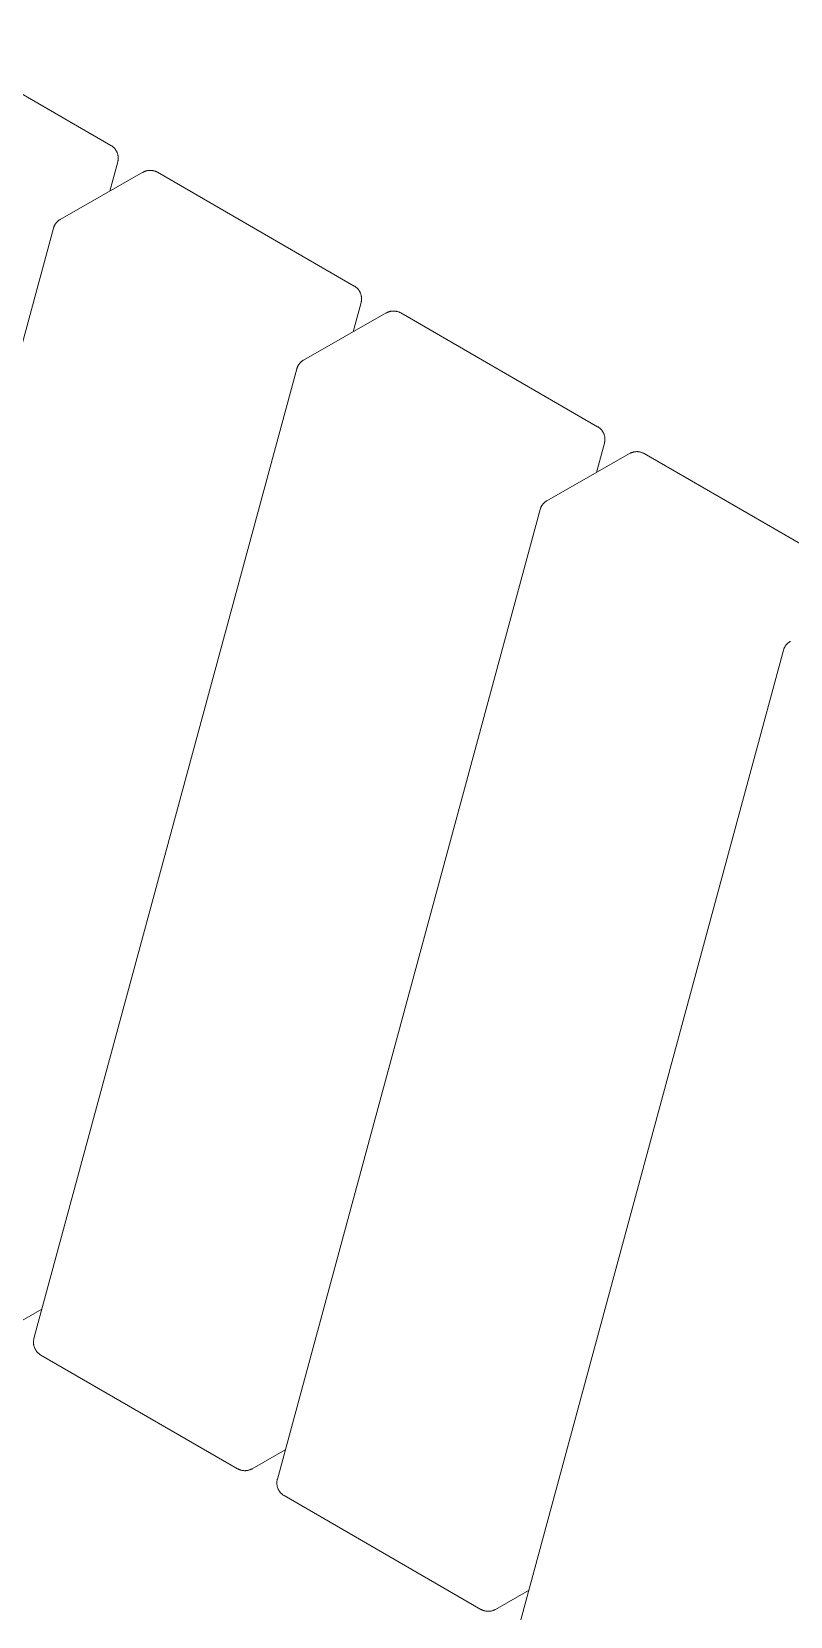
# Model space of a CAD drawing. Header units: inches. Extents: x -6 to 165, y -5 to 126.
# Drawn here: x 153.84 to 159.12, y 53.04 to 64.05 of the extents above; entities that cross this region are included whole.
import ezdxf

# ---------------------------------------------------------------- set-up
doc = ezdxf.new("R2010")
doc.units = ezdxf.units.IN
doc.layers.add('ZANO_R', color=7, linetype='Continuous', lineweight=0)

msp = doc.modelspace()

# ---------------------------------------------------------------- linework, layer by layer
at = {"layer": 'ZANO_R'}
for p, q in [((153.02697, 64.05387), (154.39614, 63.26338)), ((154.39614, 63.26338), (154.39916, 63.26157)), ((154.39916, 63.26157), (154.40211, 63.25965)), ((154.40211, 63.25965), (154.40499, 63.25764)), ((154.40499, 63.25764), (154.40781, 63.25552)), ((154.40781, 63.25552), (154.41055, 63.25331)), ((154.41055, 63.25331), (154.41321, 63.25101)), ((154.41321, 63.25101), (154.41578, 63.24862)), ((154.41578, 63.24862), (154.41828, 63.24614)), ((154.41828, 63.24614), (154.42069, 63.24357)), ((154.42069, 63.24357), (154.42301, 63.24092)), ((154.42301, 63.24092), (154.42523, 63.2382)), ((154.42523, 63.2382), (154.42736, 63.2354)), ((154.42736, 63.2354), (154.42939, 63.23252)), ((154.42939, 63.23252), (154.43132, 63.22958)), ((154.44354, 63.14844), (154.38836, 62.94503)), ((154.43132, 63.22958), (154.43315, 63.22658)), ((154.43315, 63.22658), (154.43488, 63.22351)), ((154.43488, 63.22351), (154.43649, 63.22038)), ((154.43649, 63.22038), (154.438, 63.2172)), ((154.438, 63.2172), (154.4394, 63.21397)), ((154.4394, 63.21397), (154.44068, 63.2107)), ((154.44068, 63.2107), (154.44186, 63.20738)), ((154.44186, 63.20738), (154.44291, 63.20402)), ((154.44291, 63.20402), (154.44385, 63.20063)), ((154.4444, 63.15185), (154.44354, 63.14844)), ((154.44385, 63.20063), (154.44467, 63.19721)), ((154.44515, 63.15529), (154.4444, 63.15185)), ((154.44467, 63.19721), (154.44538, 63.19377)), ((154.44577, 63.15875), (154.44515, 63.15529)), ((154.44538, 63.19377), (154.44596, 63.1903)), ((154.44628, 63.16224), (154.44577, 63.15875)), ((154.44596, 63.1903), (154.44642, 63.18681)), ((154.44666, 63.16573), (154.44628, 63.16224)), ((154.44642, 63.18681), (154.44677, 63.18331)), ((154.44693, 63.16924), (154.44666, 63.16573)), ((154.44677, 63.18331), (154.44699, 63.17979)), ((154.44707, 63.17276), (154.44693, 63.16924)), ((154.44699, 63.17979), (154.44709, 63.17628)), ((154.44709, 63.17628), (154.44707, 63.17276)), ((154.04388, 62.74874), (154.61901, 63.07645)), ((154.61901, 63.07645), (154.62211, 63.07814)), ((154.62211, 63.07814), (154.62528, 63.07973)), ((154.62528, 63.07973), (154.62849, 63.08121)), ((154.62849, 63.08121), (154.63175, 63.08258)), ((154.63175, 63.08258), (154.63506, 63.08383)), ((154.63506, 63.08383), (154.63841, 63.08497)), ((154.63841, 63.08497), (154.6418, 63.08598)), ((154.6418, 63.08598), (154.64522, 63.08689)), ((154.64522, 63.08689), (154.64867, 63.08767)), ((154.64867, 63.08767), (154.65215, 63.08833)), ((154.65215, 63.08833), (154.65564, 63.08887)), ((154.65564, 63.08887), (154.65916, 63.08929)), ((154.65916, 63.08929), (154.66268, 63.08958)), ((154.66268, 63.08958), (154.66622, 63.08976)), ((154.66622, 63.08976), (154.66975, 63.08981)), ((154.66975, 63.08981), (154.67329, 63.08974)), ((154.67329, 63.08974), (154.67682, 63.08954)), ((154.67682, 63.08954), (154.68035, 63.08923)), ((154.68035, 63.08923), (154.68386, 63.08879)), ((154.68386, 63.08879), (154.68735, 63.08823)), ((154.68735, 63.08823), (154.69082, 63.08755)), ((154.69082, 63.08755), (154.69427, 63.08675)), ((154.69427, 63.08675), (154.69768, 63.08583)), ((154.69768, 63.08583), (154.70107, 63.08479)), ((154.70107, 63.08479), (154.70441, 63.08363)), ((154.70441, 63.08363), (154.70771, 63.08236)), ((154.70771, 63.08236), (154.71097, 63.08098)), ((154.71097, 63.08098), (154.71417, 63.07948)), ((154.71417, 63.07948), (154.71732, 63.07787)), ((154.71732, 63.07787), (154.72042, 63.07616)), ((154.72042, 63.07616), (156.08959, 62.28567)), ((152.16765, 55.94708), (153.99597, 62.68688)), ((153.99597, 62.68688), (153.99694, 62.69023)), ((153.99694, 62.69023), (153.99803, 62.69355)), ((153.99803, 62.69355), (153.99923, 62.69683)), ((153.99923, 62.69683), (154.00054, 62.70007)), ((154.00054, 62.70007), (154.00196, 62.70325)), ((154.00196, 62.70325), (154.00349, 62.70639)), ((154.00349, 62.70639), (154.00513, 62.70948)), ((154.00513, 62.70948), (154.00687, 62.7125)), ((154.00687, 62.7125), (154.00871, 62.71547)), ((154.00871, 62.71547), (154.01065, 62.71837)), ((154.01065, 62.71837), (154.01269, 62.7212)), ((154.01269, 62.7212), (154.01483, 62.72396)), ((154.01483, 62.72396), (154.01706, 62.72665)), ((154.01706, 62.72665), (154.01938, 62.72926)), ((154.01938, 62.72926), (154.02179, 62.73178)), ((154.02179, 62.73178), (154.02429, 62.73423)), ((154.02429, 62.73423), (154.02687, 62.73658)), ((154.02687, 62.73658), (154.02952, 62.73885)), ((154.02952, 62.73885), (154.03225, 62.74102)), ((154.03225, 62.74102), (154.03506, 62.7431)), ((154.03506, 62.7431), (154.03793, 62.74508)), ((154.03793, 62.74508), (154.04087, 62.74696)), ((154.04087, 62.74696), (154.04388, 62.74874)), ((156.08959, 62.28567), (156.0926, 62.28386)), ((156.0926, 62.28386), (156.09555, 62.28194)), ((156.09555, 62.28194), (156.09844, 62.27993)), ((156.09844, 62.27993), (156.10125, 62.27781)), ((156.10125, 62.27781), (156.10399, 62.2756)), ((156.10399, 62.2756), (156.10665, 62.2733)), ((156.10665, 62.2733), (156.10923, 62.27091)), ((156.10923, 62.27091), (156.11172, 62.26843)), ((156.11172, 62.26843), (156.11413, 62.26586)), ((156.11413, 62.26586), (156.11645, 62.26321)), ((156.11645, 62.26321), (156.11868, 62.26049)), ((156.11868, 62.26049), (156.1208, 62.25769)), ((156.1208, 62.25769), (156.12284, 62.25481)), ((156.12284, 62.25481), (156.12477, 62.25187)), ((156.12477, 62.25187), (156.1266, 62.24887)), ((156.1266, 62.24887), (156.12832, 62.2458)), ((156.12832, 62.2458), (156.12994, 62.24267)), ((156.12994, 62.24267), (156.13145, 62.23949)), ((156.13699, 62.17073), (156.0818, 61.96731)), ((156.13145, 62.23949), (156.13284, 62.23626)), ((156.13284, 62.23626), (156.13413, 62.23299)), ((156.13413, 62.23299), (156.1353, 62.22967)), ((156.1353, 62.22967), (156.13636, 62.22631)), ((156.13636, 62.22631), (156.1373, 62.22292)), ((156.13785, 62.17414), (156.13699, 62.17073)), ((156.1373, 62.22292), (156.13812, 62.2195)), ((156.13859, 62.17758), (156.13785, 62.17414)), ((156.13812, 62.2195), (156.13882, 62.21605)), ((156.13922, 62.18104), (156.13859, 62.17758)), ((156.13882, 62.21605), (156.1394, 62.21258)), ((156.13972, 62.18453), (156.13922, 62.18104)), ((156.1394, 62.21258), (156.13987, 62.2091)), ((156.14011, 62.18802), (156.13972, 62.18453)), ((156.13987, 62.2091), (156.14021, 62.20559)), ((156.14037, 62.19153), (156.14011, 62.18802)), ((156.14021, 62.20559), (156.14043, 62.20208)), ((156.14051, 62.19505), (156.14037, 62.19153)), ((156.14043, 62.20208), (156.14053, 62.19857)), ((156.14053, 62.19857), (156.14051, 62.19505)), ((155.73732, 61.77103), (156.31245, 62.09874)), ((156.31245, 62.09874), (156.31556, 62.10043)), ((156.31556, 62.10043), (156.31872, 62.10202)), ((156.31872, 62.10202), (156.32193, 62.1035)), ((156.32193, 62.1035), (156.3252, 62.10487)), ((156.3252, 62.10487), (156.32851, 62.10612)), ((156.32851, 62.10612), (156.33186, 62.10725)), ((156.33186, 62.10725), (156.33524, 62.10827)), ((156.33524, 62.10827), (156.33867, 62.10918)), ((156.33867, 62.10918), (156.34212, 62.10996)), ((156.34212, 62.10996), (156.34559, 62.11062)), ((156.34559, 62.11062), (156.34909, 62.11116)), ((156.34909, 62.11116), (156.3526, 62.11158)), ((156.3526, 62.11158), (156.35613, 62.11187)), ((156.35613, 62.11187), (156.35966, 62.11205)), ((156.35966, 62.11205), (156.3632, 62.1121)), ((156.3632, 62.1121), (156.36673, 62.11203)), ((156.36673, 62.11203), (156.37027, 62.11183)), ((156.37027, 62.11183), (156.37379, 62.11152)), ((156.37379, 62.11152), (156.3773, 62.11108)), ((156.3773, 62.11108), (156.38079, 62.11052)), ((156.38079, 62.11052), (156.38427, 62.10984)), ((156.38427, 62.10984), (156.38771, 62.10904)), ((156.38771, 62.10904), (156.39113, 62.10812)), ((156.39113, 62.10812), (156.39451, 62.10708)), ((156.39451, 62.10708), (156.39785, 62.10592)), ((156.39785, 62.10592), (156.40115, 62.10465)), ((156.40115, 62.10465), (156.40441, 62.10327)), ((156.40441, 62.10327), (156.40762, 62.10177)), ((156.40762, 62.10177), (156.41077, 62.10016)), ((156.41077, 62.10016), (156.41386, 62.09845)), ((156.41386, 62.09845), (157.78303, 61.30796)), ((153.8611, 54.96937), (155.68942, 61.70917)), ((155.68942, 61.70917), (155.69039, 61.71252)), ((155.69039, 61.71252), (155.69147, 61.71584)), ((155.69147, 61.71584), (155.69267, 61.71912)), ((155.69267, 61.71912), (155.69398, 61.72236)), ((155.69398, 61.72236), (155.6954, 61.72554)), ((155.6954, 61.72554), (155.69693, 61.72868)), ((155.69693, 61.72868), (155.69857, 61.73177)), ((155.69857, 61.73177), (155.70031, 61.73479)), ((155.70031, 61.73479), (155.70215, 61.73776)), ((155.70215, 61.73776), (155.7041, 61.74066)), ((155.7041, 61.74066), (155.70614, 61.74349)), ((155.70614, 61.74349), (155.70828, 61.74625)), ((155.70828, 61.74625), (155.71051, 61.74894)), ((155.71051, 61.74894), (155.71283, 61.75155)), ((155.71283, 61.75155), (155.71524, 61.75407)), ((155.71524, 61.75407), (155.71773, 61.75651)), ((155.71773, 61.75651), (155.72031, 61.75887)), ((155.72031, 61.75887), (155.72297, 61.76114)), ((155.72297, 61.76114), (155.7257, 61.76331)), ((155.7257, 61.76331), (155.7285, 61.76539)), ((155.7285, 61.76539), (155.73138, 61.76737)), ((155.73138, 61.76737), (155.73432, 61.76925)), ((155.73432, 61.76925), (155.73732, 61.77103)), ((157.78303, 61.30796), (157.78605, 61.30615)), ((157.78605, 61.30615), (157.789, 61.30423)), ((157.789, 61.30423), (157.79188, 61.30222)), ((157.79188, 61.30222), (157.7947, 61.3001)), ((157.7947, 61.3001), (157.79743, 61.29789)), ((157.79743, 61.29789), (157.80009, 61.29559)), ((157.80009, 61.29559), (157.80267, 61.2932)), ((157.80267, 61.2932), (157.80517, 61.29071)), ((157.80517, 61.29071), (157.80758, 61.28815)), ((157.80758, 61.28815), (157.80989, 61.2855)), ((157.80989, 61.2855), (157.81212, 61.28278)), ((157.81212, 61.28278), (157.81425, 61.27998)), ((157.81425, 61.27998), (157.81628, 61.2771)), ((157.81628, 61.2771), (157.81821, 61.27416)), ((157.81821, 61.27416), (157.82004, 61.27116)), ((157.82004, 61.27116), (157.82176, 61.26809)), ((157.82176, 61.26809), (157.82338, 61.26496)), ((157.82338, 61.26496), (157.82489, 61.26178)), ((157.82489, 61.26178), (157.82629, 61.25855)), ((157.82629, 61.25855), (157.82757, 61.25528)), ((157.82757, 61.25528), (157.82874, 61.25196)), ((157.82874, 61.25196), (157.8298, 61.2486)), ((157.83043, 61.19302), (157.77525, 60.9896)), ((157.8298, 61.2486), (157.83074, 61.24521)), ((157.83129, 61.19643), (157.83043, 61.19302)), ((157.83074, 61.24521), (157.83156, 61.24179)), ((157.83204, 61.19987), (157.83129, 61.19643)), ((157.83156, 61.24179), (157.83226, 61.23834)), ((157.83266, 61.20333), (157.83204, 61.19987)), ((157.83226, 61.23834), (157.83285, 61.23487)), ((157.83317, 61.20681), (157.83266, 61.20333)), ((157.83285, 61.23487), (157.83331, 61.23139)), ((157.83355, 61.21031), (157.83317, 61.20681)), ((157.83331, 61.23139), (157.83366, 61.22788)), ((157.83381, 61.21382), (157.83355, 61.21031)), ((157.83366, 61.22788), (157.83388, 61.22437)), ((157.83396, 61.21734), (157.83381, 61.21382)), ((157.83388, 61.22437), (157.83398, 61.22086)), ((157.83398, 61.22086), (157.83396, 61.21734)), ((157.43076, 60.79332), (158.0059, 61.12103)), ((158.0059, 61.12103), (158.009, 61.12272)), ((158.009, 61.12272), (158.01216, 61.12431)), ((158.01216, 61.12431), (158.01538, 61.12579)), ((158.01538, 61.12579), (158.01864, 61.12716)), ((158.01864, 61.12716), (158.02195, 61.12841)), ((158.02195, 61.12841), (158.0253, 61.12954)), ((158.0253, 61.12954), (158.02869, 61.13056)), ((158.02869, 61.13056), (158.03211, 61.13146)), ((158.03211, 61.13146), (158.03556, 61.13225)), ((158.03556, 61.13225), (158.03904, 61.13291)), ((158.03904, 61.13291), (158.04253, 61.13345)), ((158.04253, 61.13345), (158.04604, 61.13387)), ((158.04604, 61.13387), (158.04957, 61.13416)), ((158.04957, 61.13416), (158.0531, 61.13434)), ((158.0531, 61.13434), (158.05664, 61.13439)), ((158.05664, 61.13439), (158.06018, 61.13432)), ((158.06018, 61.13432), (158.06371, 61.13412)), ((158.06371, 61.13412), (158.06723, 61.13381)), ((158.06723, 61.13381), (158.07074, 61.13337)), ((158.07074, 61.13337), (158.07424, 61.13281)), ((158.07424, 61.13281), (158.07771, 61.13213)), ((158.07771, 61.13213), (158.08116, 61.13133)), ((158.08116, 61.13133), (158.08457, 61.1304)), ((158.08457, 61.1304), (158.08795, 61.12937)), ((158.08795, 61.12937), (158.0913, 61.12821)), ((158.0913, 61.12821), (158.0946, 61.12694)), ((158.0946, 61.12694), (158.09785, 61.12556)), ((158.09785, 61.12556), (158.10106, 61.12406)), ((158.10106, 61.12406), (158.10421, 61.12245)), ((158.10421, 61.12245), (158.10731, 61.12074)), ((158.10731, 61.12074), (159.47647, 60.33025)), ((155.55454, 53.99166), (157.38286, 60.73146)), ((157.38286, 60.73146), (157.38383, 60.73481)), ((157.38383, 60.73481), (157.38492, 60.73813)), ((157.38492, 60.73813), (157.38612, 60.74141)), ((157.38612, 60.74141), (157.38743, 60.74464)), ((157.38743, 60.74464), (157.38885, 60.74783)), ((157.38885, 60.74783), (157.39038, 60.75097)), ((157.39038, 60.75097), (157.39201, 60.75406)), ((157.39201, 60.75406), (157.39375, 60.75708)), ((157.39375, 60.75708), (157.3956, 60.76005)), ((157.3956, 60.76005), (157.39754, 60.76295)), ((157.39754, 60.76295), (157.39958, 60.76578)), ((157.39958, 60.76578), (157.40172, 60.76854)), ((157.40172, 60.76854), (157.40395, 60.77123)), ((157.40395, 60.77123), (157.40627, 60.77384)), ((157.40627, 60.77384), (157.40868, 60.77636)), ((157.40868, 60.77636), (157.41118, 60.7788)), ((157.41118, 60.7788), (157.41375, 60.78116)), ((157.41375, 60.78116), (157.41641, 60.78343)), ((157.41641, 60.78343), (157.41914, 60.7856)), ((157.41914, 60.7856), (157.42195, 60.78768)), ((157.42195, 60.78768), (157.42482, 60.78966)), ((157.42482, 60.78966), (157.42776, 60.79154)), ((157.42776, 60.79154), (157.43076, 60.79332)), ((157.24798, 53.01395), (159.07631, 59.75375)), ((159.07631, 59.75375), (159.07728, 59.7571)), ((159.07728, 59.7571), (159.07836, 59.76042)), ((159.07836, 59.76042), (159.07956, 59.7637)), ((159.07956, 59.7637), (159.08087, 59.76693)), ((159.08087, 59.76693), (159.08229, 59.77012)), ((159.08229, 59.77012), (159.08382, 59.77326)), ((159.08382, 59.77326), (159.08546, 59.77635)), ((159.08546, 59.77635), (159.0872, 59.77937)), ((159.0872, 59.77937), (159.08904, 59.78234)), ((159.08904, 59.78234), (159.09098, 59.78524)), ((159.09098, 59.78524), (159.09303, 59.78807)), ((159.09303, 59.78807), (159.09516, 59.79083)), ((159.09516, 59.79083), (159.09739, 59.79352)), ((159.09739, 59.79352), (159.09972, 59.79613)), ((159.09972, 59.79613), (159.10213, 59.79865)), ((159.10213, 59.79865), (159.10462, 59.80109)), ((159.10462, 59.80109), (159.1072, 59.80345)), ((159.1072, 59.80345), (159.10985, 59.80572)), ((159.10985, 59.80572), (159.11259, 59.80789)), ((159.11259, 59.80789), (159.11539, 59.80997)), ((159.11539, 59.80997), (159.11826, 59.81195)), ((159.11826, 59.81195), (159.12121, 59.81383)), ((159.12121, 59.81383), (159.12421, 59.81561)), ((153.91628, 55.17279), (153.68563, 55.04137)), ((153.85755, 54.94154), (153.85757, 54.94505)), ((153.85765, 54.93802), (153.85755, 54.94154)), ((153.85757, 54.94505), (153.85771, 54.94857)), ((153.85787, 54.93451), (153.85765, 54.93802)), ((153.85771, 54.94857), (153.85797, 54.95208)), ((153.85821, 54.93101), (153.85787, 54.93451)), ((153.85797, 54.95208), (153.85836, 54.95558)), ((153.85868, 54.92752), (153.85821, 54.93101)), ((153.85836, 54.95558), (153.85886, 54.95906)), ((153.85926, 54.92405), (153.85868, 54.92752)), ((153.85886, 54.95906), (153.85949, 54.96252)), ((153.85996, 54.9206), (153.85926, 54.92405)), ((153.85949, 54.96252), (153.86023, 54.96596)), ((153.86079, 54.91718), (153.85996, 54.9206)), ((153.86023, 54.96596), (153.8611, 54.96937)), ((153.86173, 54.91379), (153.86079, 54.91718)), ((153.86278, 54.91043), (153.86173, 54.91379)), ((153.86395, 54.90711), (153.86278, 54.91043)), ((153.86524, 54.90384), (153.86395, 54.90711)), ((153.86664, 54.90061), (153.86524, 54.90384)), ((153.86814, 54.89743), (153.86664, 54.90061)), ((153.86976, 54.8943), (153.86814, 54.89743)), ((153.87148, 54.89124), (153.86976, 54.8943)), ((153.87331, 54.88823), (153.87148, 54.89124)), ((153.87524, 54.88529), (153.87331, 54.88823)), ((153.87728, 54.88242), (153.87524, 54.88529)), ((153.87941, 54.87962), (153.87728, 54.88242)), ((153.88163, 54.87689), (153.87941, 54.87962)), ((153.88395, 54.87424), (153.88163, 54.87689)), ((153.88636, 54.87168), (153.88395, 54.87424)), ((153.88885, 54.8692), (153.88636, 54.87168)), ((153.89143, 54.8668), (153.88885, 54.8692)), ((153.89409, 54.8645), (153.89143, 54.8668)), ((153.89683, 54.86229), (153.89409, 54.8645)), ((153.89964, 54.86018), (153.89683, 54.86229)), ((153.90253, 54.85816), (153.89964, 54.86018)), ((153.90548, 54.85625), (153.90253, 54.85816)), ((153.9085, 54.85443), (153.90548, 54.85625)), ((155.27766, 54.06395), (153.9085, 54.85443)), ((155.60972, 54.19508), (155.37907, 54.06366)), ((155.28076, 54.06223), (155.27766, 54.06395)), ((155.28391, 54.06062), (155.28076, 54.06223)), ((155.28711, 54.05913), (155.28391, 54.06062)), ((155.29037, 54.05774), (155.28711, 54.05913)), ((155.29367, 54.05647), (155.29037, 54.05774)), ((155.29702, 54.05532), (155.29367, 54.05647)), ((155.3004, 54.05428), (155.29702, 54.05532)), ((155.30381, 54.05336), (155.3004, 54.05428)), ((155.30726, 54.05256), (155.30381, 54.05336)), ((155.31073, 54.05187), (155.30726, 54.05256)), ((155.31422, 54.05131), (155.31073, 54.05187)), ((155.31774, 54.05087), (155.31422, 54.05131)), ((155.32126, 54.05056), (155.31774, 54.05087)), ((155.32479, 54.05036), (155.32126, 54.05056)), ((155.32833, 54.05029), (155.32479, 54.05036)), ((155.33187, 54.05034), (155.32833, 54.05029)), ((155.3354, 54.05052), (155.33187, 54.05034)), ((155.33892, 54.05081), (155.3354, 54.05052)), ((155.34244, 54.05123), (155.33892, 54.05081)), ((155.34593, 54.05177), (155.34244, 54.05123)), ((155.34941, 54.05244), (155.34593, 54.05177)), ((155.35286, 54.05322), (155.34941, 54.05244)), ((155.35628, 54.05412), (155.35286, 54.05322)), ((155.35967, 54.05514), (155.35628, 54.05412)), ((155.36302, 54.05627), (155.35967, 54.05514)), ((155.36633, 54.05753), (155.36302, 54.05627)), ((155.36959, 54.05889), (155.36633, 54.05753)), ((155.37281, 54.06037), (155.36959, 54.05889)), ((155.37597, 54.06196), (155.37281, 54.06037)), ((155.37907, 54.06366), (155.37597, 54.06196)), ((155.5518, 53.97787), (155.55231, 53.98135)), ((155.55231, 53.98135), (155.55293, 53.98481)), ((155.55293, 53.98481), (155.55368, 53.98825)), ((155.55368, 53.98825), (155.55454, 53.99166)), ((155.55099, 53.96383), (155.55101, 53.96734)), ((155.55109, 53.96031), (155.55099, 53.96383)), ((155.55101, 53.96734), (155.55115, 53.97086)), ((155.55131, 53.9568), (155.55109, 53.96031)), ((155.55115, 53.97086), (155.55142, 53.97437)), ((155.55166, 53.9533), (155.55131, 53.9568)), ((155.55142, 53.97437), (155.5518, 53.97787)), ((155.55212, 53.94981), (155.55166, 53.9533)), ((155.5527, 53.94634), (155.55212, 53.94981)), ((155.55341, 53.94289), (155.5527, 53.94634)), ((155.55423, 53.93947), (155.55341, 53.94289)), ((155.55517, 53.93608), (155.55423, 53.93947)), ((155.55623, 53.93272), (155.55517, 53.93608)), ((155.5574, 53.9294), (155.55623, 53.93272)), ((155.55868, 53.92613), (155.5574, 53.9294)), ((155.56008, 53.9229), (155.55868, 53.92613)), ((155.56159, 53.91972), (155.56008, 53.9229)), ((155.5632, 53.91659), (155.56159, 53.91972)), ((155.56493, 53.91353), (155.5632, 53.91659)), ((155.56676, 53.91052), (155.56493, 53.91353)), ((155.56869, 53.90758), (155.56676, 53.91052)), ((155.57072, 53.90471), (155.56869, 53.90758)), ((155.57285, 53.90191), (155.57072, 53.90471)), ((155.57508, 53.89918), (155.57285, 53.90191)), ((155.57739, 53.89653), (155.57508, 53.89918)), ((155.5798, 53.89397), (155.57739, 53.89653)), ((155.5823, 53.89149), (155.5798, 53.89397)), ((155.58488, 53.88909), (155.5823, 53.89149)), ((155.58754, 53.88679), (155.58488, 53.88909)), ((155.59027, 53.88458), (155.58754, 53.88679)), ((155.59309, 53.88247), (155.59027, 53.88458)), ((155.59597, 53.88045), (155.59309, 53.88247)), ((155.59892, 53.87854), (155.59597, 53.88045)), ((155.60194, 53.87672), (155.59892, 53.87854)), ((156.97111, 53.08623), (155.60194, 53.87672)), ((157.30316, 53.21737), (157.07251, 53.08595)), ((156.9742, 53.08452), (156.97111, 53.08623)), ((156.97735, 53.08291), (156.9742, 53.08452)), ((156.98056, 53.08142), (156.97735, 53.08291)), ((156.98381, 53.08003), (156.98056, 53.08142)), ((156.98712, 53.07876), (156.98381, 53.08003)), ((156.99046, 53.07761), (156.98712, 53.07876)), ((156.99384, 53.07657), (156.99046, 53.07761)), ((156.99726, 53.07565), (156.99384, 53.07657)), ((157.0007, 53.07484), (156.99726, 53.07565)), ((157.00418, 53.07416), (157.0007, 53.07484)), ((157.00767, 53.0736), (157.00418, 53.07416)), ((157.01118, 53.07316), (157.00767, 53.0736)), ((157.0147, 53.07285), (157.01118, 53.07316)), ((157.01824, 53.07265), (157.0147, 53.07285)), ((157.02177, 53.07258), (157.01824, 53.07265)), ((157.02531, 53.07263), (157.02177, 53.07258)), ((157.02884, 53.07281), (157.02531, 53.07263)), ((157.03237, 53.0731), (157.02884, 53.07281)), ((157.03588, 53.07352), (157.03237, 53.0731)), ((157.03938, 53.07406), (157.03588, 53.07352)), ((157.04285, 53.07472), (157.03938, 53.07406)), ((157.0463, 53.07551), (157.04285, 53.07472)), ((157.04973, 53.07641), (157.0463, 53.07551)), ((157.05311, 53.07743), (157.04973, 53.07641)), ((157.05646, 53.07856), (157.05311, 53.07743)), ((157.05977, 53.07981), (157.05646, 53.07856)), ((157.06304, 53.08118), (157.05977, 53.07981)), ((157.06625, 53.08266), (157.06304, 53.08118)), ((157.06941, 53.08425), (157.06625, 53.08266)), ((157.07251, 53.08595), (157.06941, 53.08425))]:
    msp.add_line(p, q, dxfattribs=at)

doc.saveas('drawing.dxf')
